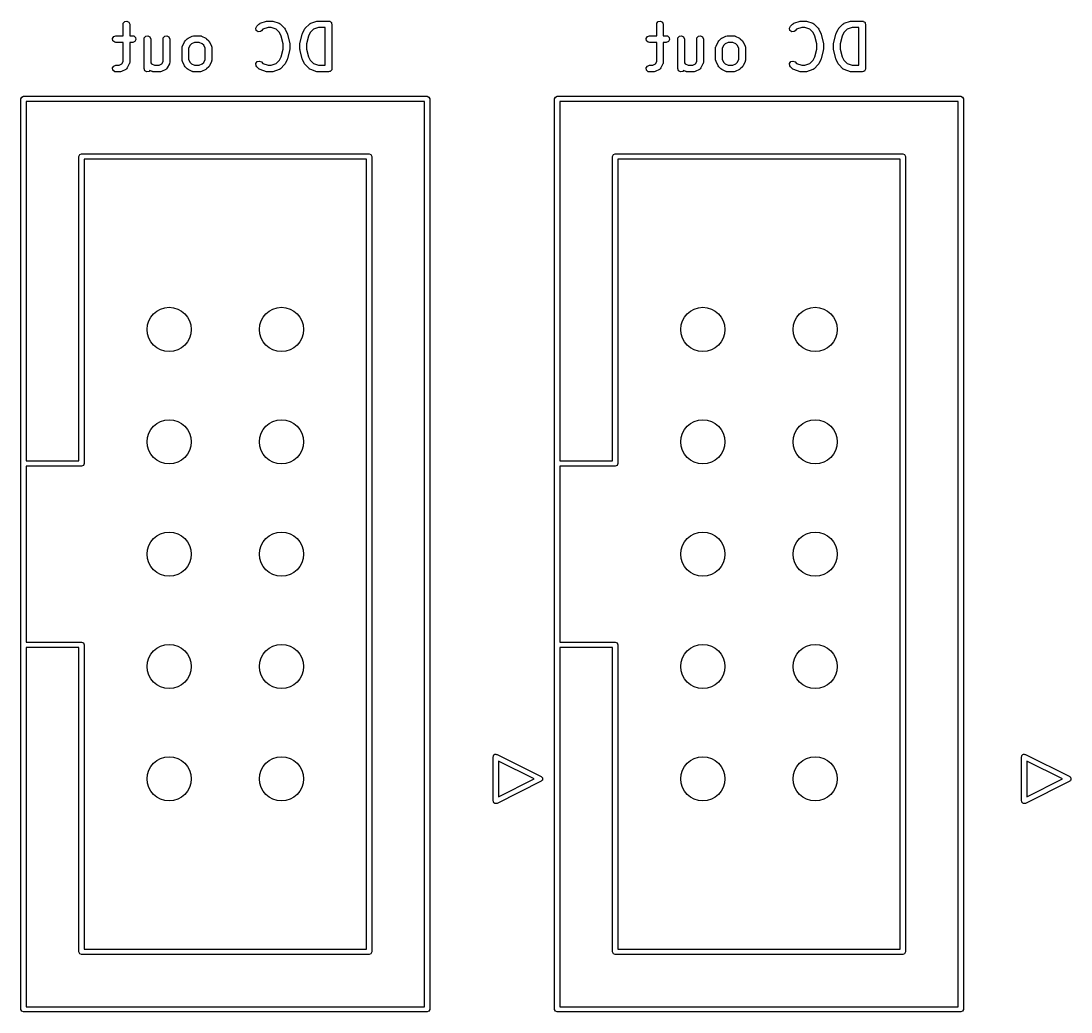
# Model space of a CAD drawing. Extents: x 65 to 231, y -134 to -59.
# Drawn here: x 177.62 to 201.36, y -82.74 to -60.34 of the extents above; entities that cross this region are included whole.
import ezdxf

# ---------------------------------------------------------------- set-up
doc = ezdxf.new("R2010")
doc.units = 0
doc.layers.add('BLACK', color=7, linetype='CONTINUOUS')

msp = doc.modelspace()

# ---------------------------------------------------------------- linework, layer by layer
at = {"layer": 'BLACK', "linetype": 'CONTINUOUS'}
for p, q in [((179.932, -60.4124), (179.936, -60.3867)), ((179.932, -60.6707), (179.932, -60.4124)), ((179.936, -60.3867), (179.969, -60.3474)), ((179.969, -60.3474), (180.02, -60.3385)), ((180.02, -60.3385), (180.064, -60.3642)), ((180.064, -60.3642), (180.082, -60.4124)), ((180.082, -60.4124), (180.082, -60.6707)), ((182.932, -60.5011), (182.954, -60.4546)), ((182.945, -60.5506), (182.932, -60.5011)), ((182.954, -60.4546), (183.001, -60.407)), ((183.001, -60.407), (183.023, -60.392)), ((183.023, -60.392), (183.027, -60.3916)), ((183.027, -60.3916), (183.031, -60.3888)), ((183.031, -60.3888), (183.174, -60.3412)), ((183.095, -60.5256), (183.06, -60.5607)), ((183.21, -60.4874), (183.095, -60.5256)), ((183.174, -60.3412), (183.196, -60.3379)), ((183.196, -60.3379), (183.197, -60.3374)), ((183.197, -60.3374), (183.293, -60.3374)), ((183.28, -60.4874), (183.21, -60.4874)), ((183.395, -60.5256), (183.28, -60.4874)), ((183.293, -60.3374), (183.315, -60.3413)), ((183.315, -60.3413), (183.316, -60.3412)), ((183.316, -60.3412), (183.459, -60.3888)), ((183.469, -60.5997), (183.395, -60.5256)), ((183.459, -60.3888), (183.482, -60.4013)), ((183.482, -60.4013), (183.484, -60.4051)), ((183.484, -60.4051), (183.489, -60.407)), ((183.489, -60.407), (183.584, -60.5022)), ((183.584, -60.5022), (183.597, -60.5206)), ((183.597, -60.5206), (183.598, -60.5217)), ((183.598, -60.5217), (183.645, -60.6169)), ((183.987, -60.6169), (184.035, -60.5217)), ((184.035, -60.5217), (184.048, -60.5037)), ((184.048, -60.5037), (184.049, -60.5022)), ((184.049, -60.5022), (184.144, -60.407)), ((184.144, -60.407), (184.166, -60.392)), ((184.238, -60.5256), (184.164, -60.5997)), ((184.166, -60.392), (184.17, -60.3916)), ((184.17, -60.3916), (184.174, -60.3888)), ((184.174, -60.3888), (184.317, -60.3412)), ((184.352, -60.4874), (184.238, -60.5256)), ((184.317, -60.3412), (184.339, -60.3379)), ((184.339, -60.3379), (184.34, -60.3374)), ((184.34, -60.3374), (184.578, -60.3374)), ((184.503, -60.4874), (184.352, -60.4874)), ((184.503, -61.3374), (184.503, -60.4874)), ((184.578, -60.3374), (184.588, -60.3391)), ((184.588, -60.3391), (184.591, -60.3385)), ((184.591, -60.3385), (184.594, -60.3402)), ((184.594, -60.3402), (184.604, -60.3419)), ((184.604, -60.3419), (184.619, -60.3544)), ((184.619, -60.3544), (184.636, -60.3642)), ((184.636, -60.3642), (184.638, -60.3705)), ((184.638, -60.3705), (184.643, -60.3749)), ((184.643, -60.3749), (184.647, -60.3941)), ((184.647, -60.3941), (184.653, -60.4124)), ((184.653, -60.4124), (184.653, -61.4124)), ((191.997, -60.4124), (192.001, -60.3867)), ((191.997, -60.6707), (191.997, -60.4124)), ((192.001, -60.3867), (192.034, -60.3474)), ((192.034, -60.3474), (192.085, -60.3385)), ((192.085, -60.3385), (192.129, -60.3642)), ((192.129, -60.3642), (192.147, -60.4124)), ((192.147, -60.4124), (192.147, -60.6707)), ((194.997, -60.5011), (195.019, -60.4546)), ((195.01, -60.5506), (194.997, -60.5011)), ((195.019, -60.4546), (195.066, -60.407)), ((195.066, -60.407), (195.088, -60.392)), ((195.088, -60.392), (195.092, -60.3916)), ((195.092, -60.3916), (195.096, -60.3888)), ((195.096, -60.3888), (195.239, -60.3412)), ((195.16, -60.5256), (195.125, -60.5607)), ((195.275, -60.4874), (195.16, -60.5256)), ((195.239, -60.3412), (195.261, -60.3379)), ((195.261, -60.3379), (195.262, -60.3374)), ((195.262, -60.3374), (195.358, -60.3374)), ((195.345, -60.4874), (195.275, -60.4874)), ((195.46, -60.5256), (195.345, -60.4874)), ((195.358, -60.3374), (195.38, -60.3413)), ((195.38, -60.3413), (195.381, -60.3412)), ((195.381, -60.3412), (195.524, -60.3888)), ((195.534, -60.5997), (195.46, -60.5256)), ((195.524, -60.3888), (195.547, -60.4013)), ((195.547, -60.4013), (195.549, -60.4051)), ((195.549, -60.4051), (195.554, -60.407)), ((195.554, -60.407), (195.649, -60.5022)), ((195.649, -60.5022), (195.662, -60.5206)), ((195.662, -60.5206), (195.663, -60.5217)), ((195.663, -60.5217), (195.71, -60.6169)), ((196.052, -60.6169), (196.1, -60.5217)), ((196.1, -60.5217), (196.113, -60.5037)), ((196.113, -60.5037), (196.114, -60.5022)), ((196.114, -60.5022), (196.209, -60.407)), ((196.209, -60.407), (196.231, -60.392)), ((196.303, -60.5256), (196.229, -60.5997)), ((196.231, -60.392), (196.235, -60.3916)), ((196.235, -60.3916), (196.239, -60.3888)), ((196.239, -60.3888), (196.382, -60.3412)), ((196.417, -60.4874), (196.303, -60.5256)), ((196.382, -60.3412), (196.404, -60.3379)), ((196.404, -60.3379), (196.405, -60.3374)), ((196.405, -60.3374), (196.643, -60.3374)), ((196.568, -60.4874), (196.417, -60.4874)), ((196.568, -61.3374), (196.568, -60.4874)), ((196.643, -60.3374), (196.653, -60.3391)), ((196.653, -60.3391), (196.656, -60.3385)), ((196.656, -60.3385), (196.659, -60.3402)), ((196.659, -60.3402), (196.669, -60.3419)), ((196.669, -60.3419), (196.684, -60.3544)), ((196.684, -60.3544), (196.701, -60.3642)), ((196.701, -60.3642), (196.703, -60.3705)), ((196.703, -60.3705), (196.708, -60.3749)), ((196.708, -60.3749), (196.712, -60.3941)), ((196.712, -60.3941), (196.718, -60.4124)), ((196.718, -60.4124), (196.718, -61.4124)), ((179.695, -60.7327), (179.721, -60.6883)), ((179.704, -60.7832), (179.695, -60.7327)), ((179.721, -60.6883), (179.769, -60.6707)), ((179.769, -60.6707), (179.932, -60.6707)), ((180.082, -60.6707), (180.15, -60.6707)), ((180.15, -60.6707), (180.175, -60.6752)), ((180.175, -60.6752), (180.215, -60.7082)), ((180.224, -60.7587), (180.198, -60.8032)), ((180.215, -60.7082), (180.224, -60.7587)), ((180.408, -60.7457), (180.413, -60.7201)), ((180.408, -61.4124), (180.408, -60.7457)), ((180.413, -60.7201), (180.446, -60.6808)), ((180.446, -60.6808), (180.496, -60.6719)), ((180.496, -60.6719), (180.541, -60.6975)), ((180.541, -60.6975), (180.558, -60.7457)), ((180.558, -60.7457), (180.558, -61.2861)), ((180.837, -60.7457), (180.841, -60.7201)), ((180.837, -61.2518), (180.837, -60.7457)), ((180.841, -60.7201), (180.874, -60.6808)), ((180.874, -60.6808), (180.925, -60.6719)), ((180.925, -60.6719), (180.969, -60.6975)), ((180.969, -60.6975), (180.987, -60.7457)), ((180.987, -60.7457), (180.987, -61.2695)), ((181.335, -60.7879), (181.382, -60.7403)), ((181.382, -60.7403), (181.401, -60.7274)), ((181.401, -60.7274), (181.402, -60.7263)), ((181.402, -60.7263), (181.497, -60.6786)), ((181.497, -60.6786), (181.522, -60.6712)), ((181.522, -60.6712), (181.526, -60.6722)), ((181.526, -60.6722), (181.531, -60.6707)), ((181.531, -60.6707), (181.674, -60.6707)), ((181.674, -60.6707), (181.699, -60.6752)), ((181.699, -60.6752), (181.703, -60.6781)), ((181.703, -60.6781), (181.707, -60.6786)), ((181.707, -60.6786), (181.802, -60.7263)), ((181.802, -60.7263), (181.82, -60.7396)), ((181.82, -60.7396), (181.822, -60.7403)), ((181.822, -60.7403), (181.869, -60.7879)), ((182.987, -60.5801), (182.945, -60.5506)), ((183.039, -60.5756), (182.987, -60.5801)), ((183.06, -60.5607), (183.039, -60.5756)), ((183.508, -60.6767), (183.469, -60.5997)), ((183.551, -60.8502), (183.508, -60.6767)), ((183.645, -60.6169), (183.649, -60.6293)), ((183.649, -60.6293), (183.651, -60.6323)), ((183.651, -60.6323), (183.699, -60.8228)), ((183.934, -60.8228), (183.982, -60.6323)), ((183.982, -60.6323), (183.987, -60.6205)), ((183.987, -60.6205), (183.987, -60.6169)), ((184.125, -60.6767), (184.082, -60.8502)), ((184.164, -60.5997), (184.125, -60.6767)), ((191.76, -60.7327), (191.786, -60.6883)), ((191.769, -60.7832), (191.76, -60.7327)), ((191.786, -60.6883), (191.834, -60.6707)), ((191.834, -60.6707), (191.997, -60.6707)), ((192.147, -60.6707), (192.215, -60.6707)), ((192.215, -60.6707), (192.24, -60.6752)), ((192.24, -60.6752), (192.28, -60.7082)), ((192.289, -60.7587), (192.263, -60.8032)), ((192.28, -60.7082), (192.289, -60.7587)), ((192.473, -60.7457), (192.478, -60.7201)), ((192.473, -61.4124), (192.473, -60.7457)), ((192.478, -60.7201), (192.511, -60.6808)), ((192.511, -60.6808), (192.561, -60.6719)), ((192.561, -60.6719), (192.606, -60.6975)), ((192.606, -60.6975), (192.623, -60.7457)), ((192.623, -60.7457), (192.623, -61.2861)), ((192.902, -60.7457), (192.906, -60.7201)), ((192.902, -61.2518), (192.902, -60.7457)), ((192.906, -60.7201), (192.939, -60.6808)), ((192.939, -60.6808), (192.99, -60.6719)), ((192.99, -60.6719), (193.034, -60.6975)), ((193.034, -60.6975), (193.052, -60.7457)), ((193.052, -60.7457), (193.052, -61.2695)), ((193.4, -60.7879), (193.447, -60.7403)), ((193.447, -60.7403), (193.466, -60.7274)), ((193.466, -60.7274), (193.467, -60.7263)), ((193.467, -60.7263), (193.562, -60.6786)), ((193.562, -60.6786), (193.587, -60.6712)), ((193.587, -60.6712), (193.591, -60.6722)), ((193.591, -60.6722), (193.596, -60.6707)), ((193.596, -60.6707), (193.739, -60.6707)), ((193.739, -60.6707), (193.764, -60.6752)), ((193.764, -60.6752), (193.768, -60.6781)), ((193.768, -60.6781), (193.772, -60.6786)), ((193.772, -60.6786), (193.867, -60.7263)), ((193.867, -60.7263), (193.885, -60.7396)), ((193.885, -60.7396), (193.887, -60.7403)), ((193.887, -60.7403), (193.934, -60.7879)), ((195.052, -60.5801), (195.01, -60.5506)), ((195.104, -60.5756), (195.052, -60.5801)), ((195.125, -60.5607), (195.104, -60.5756)), ((195.573, -60.6767), (195.534, -60.5997)), ((195.616, -60.8502), (195.573, -60.6767)), ((195.71, -60.6169), (195.714, -60.6293)), ((195.714, -60.6293), (195.716, -60.6323)), ((195.716, -60.6323), (195.764, -60.8228)), ((195.999, -60.8228), (196.047, -60.6323)), ((196.047, -60.6323), (196.052, -60.6205)), ((196.052, -60.6205), (196.052, -60.6169)), ((196.19, -60.6767), (196.147, -60.8502)), ((196.229, -60.5997), (196.19, -60.6767)), ((179.743, -60.8162), (179.704, -60.7832)), ((179.769, -60.8207), (179.743, -60.8162)), ((179.932, -60.8207), (179.769, -60.8207)), ((179.932, -61.2518), (179.932, -60.8207)), ((180.15, -60.8207), (180.082, -60.8207)), ((180.082, -60.8207), (180.082, -61.2695)), ((180.198, -60.8032), (180.15, -60.8207)), ((181.265, -60.9362), (181.27, -60.9105)), ((181.265, -61.2219), (181.265, -60.9362)), ((181.27, -60.9105), (181.273, -60.9071)), ((181.273, -60.9026), (181.321, -60.8074)), ((181.273, -60.9071), (181.273, -60.9026)), ((181.321, -60.8074), (181.334, -60.7894)), ((181.334, -60.7894), (181.335, -60.7879)), ((181.449, -60.8854), (181.415, -60.9539)), ((181.415, -60.9539), (181.415, -61.2042)), ((181.48, -60.855), (181.449, -60.8854)), ((181.548, -60.8207), (181.48, -60.855)), ((181.656, -60.8207), (181.548, -60.8207)), ((181.724, -60.855), (181.656, -60.8207)), ((181.755, -60.8854), (181.724, -60.855)), ((181.789, -60.9539), (181.755, -60.8854)), ((181.789, -61.2042), (181.789, -60.9539)), ((181.869, -60.7879), (181.882, -60.8063)), ((181.882, -60.8063), (181.884, -60.8074)), ((181.884, -60.8074), (181.931, -60.9026)), ((181.931, -60.9026), (181.939, -60.9276)), ((181.939, -60.9276), (181.938, -60.932)), ((181.938, -60.932), (181.939, -60.9362)), ((181.939, -60.9362), (181.939, -61.2219)), ((183.508, -61.1481), (183.551, -60.9746)), ((183.551, -60.9746), (183.551, -60.8502)), ((183.699, -61.002), (183.651, -61.1925)), ((183.701, -60.9838), (183.698, -60.9986)), ((183.698, -60.9986), (183.699, -61.002)), ((183.699, -60.8228), (183.7, -60.8377)), ((183.7, -60.8377), (183.701, -60.841)), ((183.701, -60.841), (183.701, -60.9838)), ((183.932, -60.841), (183.935, -60.8262)), ((183.932, -60.9838), (183.932, -60.841)), ((183.933, -60.9871), (183.932, -60.9838)), ((183.934, -61.002), (183.933, -60.9871)), ((183.935, -60.8262), (183.934, -60.8228)), ((183.982, -61.1925), (183.934, -61.002)), ((184.082, -60.8502), (184.082, -60.9746)), ((184.082, -60.9746), (184.125, -61.1481)), ((191.808, -60.8162), (191.769, -60.7832)), ((191.834, -60.8207), (191.808, -60.8162)), ((191.997, -60.8207), (191.834, -60.8207)), ((191.997, -61.2518), (191.997, -60.8207)), ((192.215, -60.8207), (192.147, -60.8207)), ((192.147, -60.8207), (192.147, -61.2695)), ((192.263, -60.8032), (192.215, -60.8207)), ((193.33, -60.9362), (193.335, -60.9105)), ((193.33, -61.2219), (193.33, -60.9362)), ((193.335, -60.9105), (193.338, -60.9071)), ((193.338, -60.9026), (193.386, -60.8074)), ((193.338, -60.9071), (193.338, -60.9026)), ((193.386, -60.8074), (193.399, -60.7894)), ((193.399, -60.7894), (193.4, -60.7879)), ((193.514, -60.8854), (193.48, -60.9539)), ((193.48, -60.9539), (193.48, -61.2042)), ((193.545, -60.855), (193.514, -60.8854)), ((193.613, -60.8207), (193.545, -60.855)), ((193.721, -60.8207), (193.613, -60.8207)), ((193.789, -60.855), (193.721, -60.8207)), ((193.82, -60.8854), (193.789, -60.855)), ((193.854, -60.9539), (193.82, -60.8854)), ((193.854, -61.2042), (193.854, -60.9539)), ((193.934, -60.7879), (193.947, -60.8063)), ((193.947, -60.8063), (193.949, -60.8074)), ((193.949, -60.8074), (193.996, -60.9026)), ((193.996, -60.9026), (194.004, -60.9276)), ((194.004, -60.9276), (194.003, -60.932)), ((194.003, -60.932), (194.004, -60.9362)), ((194.004, -60.9362), (194.004, -61.2219)), ((195.573, -61.1481), (195.616, -60.9746)), ((195.616, -60.9746), (195.616, -60.8502)), ((195.764, -61.002), (195.716, -61.1925)), ((195.766, -60.9838), (195.763, -60.9986)), ((195.763, -60.9986), (195.764, -61.002)), ((195.764, -60.8228), (195.765, -60.8377)), ((195.765, -60.8377), (195.766, -60.841)), ((195.766, -60.841), (195.766, -60.9838)), ((195.997, -60.841), (196, -60.8262)), ((195.997, -60.9838), (195.997, -60.841)), ((195.998, -60.9871), (195.997, -60.9838)), ((195.999, -61.002), (195.998, -60.9871)), ((196, -60.8262), (195.999, -60.8228)), ((196.047, -61.1925), (195.999, -61.002)), ((196.147, -60.8502), (196.147, -60.9746)), ((196.147, -60.9746), (196.19, -61.1481)), ((181.267, -61.2261), (181.265, -61.2219)), ((181.266, -61.2305), (181.267, -61.2261)), ((181.273, -61.2554), (181.266, -61.2305)), ((181.415, -61.2042), (181.449, -61.2727)), ((181.755, -61.2727), (181.789, -61.2042)), ((181.939, -61.2219), (181.935, -61.2476)), ((182.964, -61.2557), (183.013, -61.2424)), ((183.013, -61.2424), (183.06, -61.2641)), ((183.395, -61.2992), (183.469, -61.2251)), ((183.469, -61.2251), (183.508, -61.1481)), ((183.645, -61.2078), (183.598, -61.3031)), ((183.646, -61.2043), (183.645, -61.2078)), ((183.651, -61.1925), (183.646, -61.2043)), ((183.984, -61.1954), (183.982, -61.1925)), ((183.987, -61.2078), (183.984, -61.1954)), ((184.035, -61.3031), (183.987, -61.2078)), ((184.125, -61.1481), (184.164, -61.2251)), ((184.164, -61.2251), (184.238, -61.2992)), ((193.332, -61.2261), (193.33, -61.2219)), ((193.331, -61.2305), (193.332, -61.2261)), ((193.338, -61.2554), (193.331, -61.2305)), ((193.48, -61.2042), (193.514, -61.2727)), ((193.82, -61.2727), (193.854, -61.2042)), ((194.004, -61.2219), (194, -61.2476)), ((195.029, -61.2557), (195.078, -61.2424)), ((195.078, -61.2424), (195.125, -61.2641)), ((195.46, -61.2992), (195.534, -61.2251)), ((195.534, -61.2251), (195.573, -61.1481)), ((195.71, -61.2078), (195.663, -61.3031)), ((195.711, -61.2043), (195.71, -61.2078)), ((195.716, -61.1925), (195.711, -61.2043)), ((196.049, -61.1954), (196.047, -61.1925)), ((196.052, -61.2078), (196.049, -61.1954)), ((196.1, -61.3031), (196.052, -61.2078)), ((196.19, -61.1481), (196.229, -61.2251)), ((196.229, -61.2251), (196.303, -61.2992)), ((179.695, -61.3994), (179.721, -61.3549)), ((179.704, -61.4499), (179.695, -61.3994)), ((179.743, -61.4829), (179.704, -61.4499)), ((179.721, -61.3549), (179.769, -61.3374)), ((179.769, -61.4874), (179.743, -61.4829)), ((179.769, -61.3374), (179.846, -61.3374)), ((179.846, -61.3374), (179.903, -61.3089)), ((179.898, -61.4795), (179.873, -61.4869)), ((179.993, -61.4318), (179.898, -61.4795)), ((179.903, -61.3089), (179.932, -61.2518)), ((180.001, -61.4237), (179.993, -61.4318)), ((180.011, -61.4192), (180.001, -61.4237)), ((180.026, -61.3983), (180.011, -61.4192)), ((180.074, -61.3031), (180.026, -61.3983)), ((180.077, -61.2952), (180.074, -61.2986)), ((180.074, -61.2986), (180.074, -61.3031)), ((180.082, -61.2695), (180.077, -61.2952)), ((180.426, -61.4606), (180.408, -61.4124)), ((180.47, -61.4862), (180.426, -61.4606)), ((180.521, -61.4773), (180.47, -61.4862)), ((180.541, -61.4535), (180.521, -61.4773)), ((180.592, -61.4795), (180.541, -61.4535)), ((180.558, -61.2861), (180.575, -61.3031)), ((180.575, -61.3031), (180.644, -61.3374)), ((180.597, -61.48), (180.592, -61.4795)), ((180.6, -61.4829), (180.597, -61.48)), ((180.626, -61.4874), (180.6, -61.4829)), ((180.644, -61.3374), (180.751, -61.3374)), ((180.751, -61.3374), (180.808, -61.3089)), ((180.802, -61.4795), (180.777, -61.4869)), ((180.898, -61.4318), (180.802, -61.4795)), ((180.808, -61.3089), (180.837, -61.2518)), ((180.905, -61.4237), (180.898, -61.4318)), ((180.916, -61.4192), (180.905, -61.4237)), ((180.931, -61.3983), (180.916, -61.4192)), ((180.979, -61.3031), (180.931, -61.3983)), ((180.982, -61.2952), (180.979, -61.2986)), ((180.979, -61.2986), (180.979, -61.3031)), ((180.987, -61.2695), (180.982, -61.2952)), ((181.321, -61.3507), (181.273, -61.2554)), ((181.322, -61.3518), (181.321, -61.3507)), ((181.335, -61.3702), (181.322, -61.3518)), ((181.382, -61.4178), (181.335, -61.3702)), ((181.384, -61.4185), (181.382, -61.4178)), ((181.402, -61.4318), (181.384, -61.4185)), ((181.497, -61.4795), (181.402, -61.4318)), ((181.449, -61.2727), (181.48, -61.3031)), ((181.48, -61.3031), (181.548, -61.3374)), ((181.502, -61.48), (181.497, -61.4795)), ((181.505, -61.4829), (181.502, -61.48)), ((181.531, -61.4874), (181.505, -61.4829)), ((181.548, -61.3374), (181.656, -61.3374)), ((181.656, -61.3374), (181.724, -61.3031)), ((181.707, -61.4795), (181.682, -61.4869)), ((181.802, -61.4318), (181.707, -61.4795)), ((181.724, -61.3031), (181.755, -61.2727)), ((181.803, -61.4307), (181.802, -61.4318)), ((181.822, -61.4178), (181.803, -61.4307)), ((181.869, -61.3702), (181.822, -61.4178)), ((181.87, -61.3687), (181.869, -61.3702)), ((181.884, -61.3507), (181.87, -61.3687)), ((181.931, -61.2554), (181.884, -61.3507)), ((181.932, -61.251), (181.931, -61.2554)), ((181.935, -61.2476), (181.932, -61.251)), ((182.934, -61.2977), (182.964, -61.2557)), ((182.939, -61.3488), (182.934, -61.2977)), ((182.954, -61.3702), (182.939, -61.3488)), ((183.001, -61.4178), (182.954, -61.3702)), ((183.006, -61.4197), (183.001, -61.4178)), ((183.008, -61.4235), (183.006, -61.4197)), ((183.031, -61.4359), (183.008, -61.4235)), ((183.174, -61.4835), (183.031, -61.4359)), ((183.06, -61.2641), (183.095, -61.2992)), ((183.095, -61.2992), (183.21, -61.3374)), ((183.175, -61.4835), (183.174, -61.4835)), ((183.197, -61.4874), (183.175, -61.4835)), ((183.21, -61.3374), (183.28, -61.3374)), ((183.28, -61.3374), (183.395, -61.2992)), ((183.316, -61.4835), (183.294, -61.4868)), ((183.459, -61.4359), (183.316, -61.4835)), ((183.463, -61.4331), (183.459, -61.4359)), ((183.467, -61.4327), (183.463, -61.4331)), ((183.489, -61.4178), (183.467, -61.4327)), ((183.584, -61.3226), (183.489, -61.4178)), ((183.598, -61.3031), (183.584, -61.3211)), ((183.584, -61.3211), (183.584, -61.3226)), ((184.036, -61.3042), (184.035, -61.3031)), ((184.049, -61.3226), (184.036, -61.3042)), ((184.144, -61.4178), (184.049, -61.3226)), ((184.148, -61.4197), (184.144, -61.4178)), ((184.151, -61.4235), (184.148, -61.4197)), ((184.174, -61.4359), (184.151, -61.4235)), ((184.317, -61.4835), (184.174, -61.4359)), ((184.238, -61.2992), (184.352, -61.3374)), ((184.318, -61.4835), (184.317, -61.4835)), ((184.34, -61.4874), (184.318, -61.4835)), ((184.352, -61.3374), (184.503, -61.3374)), ((184.597, -61.4807), (184.578, -61.4874)), ((184.616, -61.4773), (184.597, -61.4807)), ((184.62, -61.4721), (184.616, -61.4773)), ((184.627, -61.4698), (184.62, -61.4721)), ((184.636, -61.453), (184.627, -61.4698)), ((184.649, -61.438), (184.636, -61.453)), ((184.651, -61.4283), (184.649, -61.438)), ((184.652, -61.4254), (184.651, -61.4283)), ((184.653, -61.4124), (184.652, -61.4221)), ((184.652, -61.4221), (184.652, -61.4254)), ((191.76, -61.3994), (191.786, -61.3549)), ((191.769, -61.4499), (191.76, -61.3994)), ((191.808, -61.4829), (191.769, -61.4499)), ((191.786, -61.3549), (191.834, -61.3374)), ((191.834, -61.4874), (191.808, -61.4829)), ((191.834, -61.3374), (191.911, -61.3374)), ((191.911, -61.3374), (191.968, -61.3089)), ((191.963, -61.4795), (191.938, -61.4869)), ((192.058, -61.4318), (191.963, -61.4795)), ((191.968, -61.3089), (191.997, -61.2518)), ((192.066, -61.4237), (192.058, -61.4318)), ((192.076, -61.4192), (192.066, -61.4237)), ((192.091, -61.3983), (192.076, -61.4192)), ((192.139, -61.3031), (192.091, -61.3983)), ((192.142, -61.2952), (192.139, -61.2986)), ((192.139, -61.2986), (192.139, -61.3031)), ((192.147, -61.2695), (192.142, -61.2952)), ((192.491, -61.4606), (192.473, -61.4124)), ((192.535, -61.4862), (192.491, -61.4606)), ((192.586, -61.4773), (192.535, -61.4862)), ((192.606, -61.4535), (192.586, -61.4773)), ((192.657, -61.4795), (192.606, -61.4535)), ((192.623, -61.2861), (192.64, -61.3031)), ((192.64, -61.3031), (192.709, -61.3374)), ((192.662, -61.48), (192.657, -61.4795)), ((192.665, -61.4829), (192.662, -61.48)), ((192.691, -61.4874), (192.665, -61.4829)), ((192.709, -61.3374), (192.816, -61.3374)), ((192.816, -61.3374), (192.873, -61.3089)), ((192.867, -61.4795), (192.842, -61.4869)), ((192.963, -61.4318), (192.867, -61.4795)), ((192.873, -61.3089), (192.902, -61.2518)), ((192.97, -61.4237), (192.963, -61.4318)), ((192.981, -61.4192), (192.97, -61.4237)), ((192.996, -61.3983), (192.981, -61.4192)), ((193.044, -61.3031), (192.996, -61.3983)), ((193.047, -61.2952), (193.044, -61.2986)), ((193.044, -61.2986), (193.044, -61.3031)), ((193.052, -61.2695), (193.047, -61.2952)), ((193.386, -61.3507), (193.338, -61.2554)), ((193.387, -61.3518), (193.386, -61.3507)), ((193.4, -61.3702), (193.387, -61.3518)), ((193.447, -61.4178), (193.4, -61.3702)), ((193.449, -61.4185), (193.447, -61.4178)), ((193.467, -61.4318), (193.449, -61.4185)), ((193.562, -61.4795), (193.467, -61.4318)), ((193.514, -61.2727), (193.545, -61.3031)), ((193.545, -61.3031), (193.613, -61.3374)), ((193.567, -61.48), (193.562, -61.4795)), ((193.57, -61.4829), (193.567, -61.48)), ((193.596, -61.4874), (193.57, -61.4829)), ((193.613, -61.3374), (193.721, -61.3374)), ((193.721, -61.3374), (193.789, -61.3031)), ((193.772, -61.4795), (193.747, -61.4869)), ((193.867, -61.4318), (193.772, -61.4795)), ((193.789, -61.3031), (193.82, -61.2727)), ((193.868, -61.4307), (193.867, -61.4318)), ((193.887, -61.4178), (193.868, -61.4307)), ((193.934, -61.3702), (193.887, -61.4178)), ((193.935, -61.3687), (193.934, -61.3702)), ((193.949, -61.3507), (193.935, -61.3687)), ((193.996, -61.2554), (193.949, -61.3507)), ((193.997, -61.251), (193.996, -61.2554)), ((194, -61.2476), (193.997, -61.251)), ((194.999, -61.2977), (195.029, -61.2557)), ((195.004, -61.3488), (194.999, -61.2977)), ((195.019, -61.3702), (195.004, -61.3488)), ((195.066, -61.4178), (195.019, -61.3702)), ((195.071, -61.4197), (195.066, -61.4178)), ((195.073, -61.4235), (195.071, -61.4197)), ((195.096, -61.4359), (195.073, -61.4235)), ((195.239, -61.4835), (195.096, -61.4359)), ((195.125, -61.2641), (195.16, -61.2992)), ((195.16, -61.2992), (195.275, -61.3374)), ((195.24, -61.4835), (195.239, -61.4835)), ((195.262, -61.4874), (195.24, -61.4835)), ((195.275, -61.3374), (195.345, -61.3374)), ((195.345, -61.3374), (195.46, -61.2992)), ((195.381, -61.4835), (195.359, -61.4868)), ((195.524, -61.4359), (195.381, -61.4835)), ((195.528, -61.4331), (195.524, -61.4359)), ((195.532, -61.4327), (195.528, -61.4331)), ((195.554, -61.4178), (195.532, -61.4327)), ((195.649, -61.3226), (195.554, -61.4178)), ((195.663, -61.3031), (195.649, -61.3211)), ((195.649, -61.3211), (195.649, -61.3226)), ((196.101, -61.3042), (196.1, -61.3031)), ((196.114, -61.3226), (196.101, -61.3042)), ((196.209, -61.4178), (196.114, -61.3226)), ((196.213, -61.4197), (196.209, -61.4178)), ((196.216, -61.4235), (196.213, -61.4197)), ((196.239, -61.4359), (196.216, -61.4235)), ((196.382, -61.4835), (196.239, -61.4359)), ((196.303, -61.2992), (196.417, -61.3374)), ((196.383, -61.4835), (196.382, -61.4835)), ((196.405, -61.4874), (196.383, -61.4835)), ((196.417, -61.3374), (196.568, -61.3374)), ((196.662, -61.4807), (196.643, -61.4874)), ((196.681, -61.4773), (196.662, -61.4807)), ((196.685, -61.4721), (196.681, -61.4773)), ((196.692, -61.4698), (196.685, -61.4721)), ((196.701, -61.453), (196.692, -61.4698)), ((196.714, -61.438), (196.701, -61.453)), ((196.716, -61.4283), (196.714, -61.438)), ((196.717, -61.4254), (196.716, -61.4283)), ((196.718, -61.4124), (196.717, -61.4221)), ((196.717, -61.4221), (196.717, -61.4254)), ((179.864, -61.4874), (179.769, -61.4874)), ((179.868, -61.4858), (179.864, -61.4874)), ((179.873, -61.4869), (179.868, -61.4858)), ((180.769, -61.4874), (180.626, -61.4874)), ((180.773, -61.4858), (180.769, -61.4874)), ((180.777, -61.4869), (180.773, -61.4858)), ((181.674, -61.4874), (181.531, -61.4874)), ((181.678, -61.4858), (181.674, -61.4874)), ((181.682, -61.4869), (181.678, -61.4858)), ((183.293, -61.4874), (183.197, -61.4874)), ((183.294, -61.4868), (183.293, -61.4874)), ((184.578, -61.4874), (184.34, -61.4874)), ((191.929, -61.4874), (191.834, -61.4874)), ((191.933, -61.4858), (191.929, -61.4874)), ((191.938, -61.4869), (191.933, -61.4858)), ((192.834, -61.4874), (192.691, -61.4874)), ((192.838, -61.4858), (192.834, -61.4874)), ((192.842, -61.4869), (192.838, -61.4858)), ((193.739, -61.4874), (193.596, -61.4874)), ((193.743, -61.4858), (193.739, -61.4874)), ((193.747, -61.4869), (193.743, -61.4858)), ((195.358, -61.4874), (195.262, -61.4874)), ((195.359, -61.4868), (195.358, -61.4874)), ((196.643, -61.4874), (196.405, -61.4874)), ((177.625, -62.1), (177.643, -62.0576)), ((177.625, -82.68), (177.625, -62.1)), ((177.643, -62.0576), (177.685, -62.04)), ((177.685, -62.04), (186.805, -62.04)), ((186.745, -62.16), (177.745, -62.16)), ((177.745, -62.16), (177.745, -70.28)), ((186.745, -82.62), (186.745, -62.16)), ((186.805, -62.04), (186.847, -62.0576)), ((186.847, -62.0576), (186.865, -62.1)), ((186.865, -62.1), (186.865, -82.68)), ((189.69, -62.1), (189.708, -62.0576)), ((189.69, -82.68), (189.69, -62.1)), ((189.708, -62.0576), (189.75, -62.04)), ((189.75, -62.04), (198.87, -62.04)), ((198.81, -62.16), (189.81, -62.16)), ((189.81, -62.16), (189.81, -70.28)), ((198.81, -82.62), (198.81, -62.16)), ((198.87, -62.04), (198.912, -62.0576)), ((198.912, -62.0576), (198.93, -62.1)), ((198.93, -62.1), (198.93, -82.68)), ((178.935, -63.4), (178.953, -63.3576)), ((178.953, -63.3576), (178.995, -63.34)), ((178.995, -63.34), (185.495, -63.34)), ((185.495, -63.34), (185.537, -63.3576)), ((185.537, -63.3576), (185.555, -63.4)), ((191, -63.4), (191.018, -63.3576)), ((191.018, -63.3576), (191.06, -63.34)), ((191.06, -63.34), (197.56, -63.34)), ((197.56, -63.34), (197.602, -63.3576)), ((197.602, -63.3576), (197.62, -63.4)), ((178.935, -70.28), (178.935, -63.4)), ((185.435, -63.46), (179.055, -63.46)), ((179.055, -63.46), (179.055, -70.34)), ((185.435, -81.32), (185.435, -63.46)), ((185.555, -63.4), (185.555, -81.38)), ((191, -70.28), (191, -63.4)), ((197.5, -63.46), (191.12, -63.46)), ((191.12, -63.46), (191.12, -70.34)), ((197.5, -81.32), (197.5, -63.46)), ((197.62, -63.4), (197.62, -81.38)), ((177.745, -70.28), (178.935, -70.28)), ((178.995, -70.4), (177.745, -70.4)), ((177.745, -70.4), (177.745, -74.38)), ((179.037, -70.3824), (178.995, -70.4)), ((179.055, -70.34), (179.037, -70.3824)), ((189.81, -70.28), (191, -70.28)), ((191.06, -70.4), (189.81, -70.4)), ((189.81, -70.4), (189.81, -74.38)), ((191.102, -70.3824), (191.06, -70.4)), ((191.12, -70.34), (191.102, -70.3824)), ((177.745, -74.38), (178.995, -74.38)), ((178.935, -74.5), (177.745, -74.5)), ((177.745, -74.5), (177.745, -82.62)), ((178.935, -81.38), (178.935, -74.5)), ((178.995, -74.38), (179.037, -74.3976)), ((179.037, -74.3976), (179.055, -74.44)), ((179.055, -74.44), (179.055, -81.32)), ((189.81, -74.38), (191.06, -74.38)), ((191, -74.5), (189.81, -74.5)), ((189.81, -74.5), (189.81, -82.62)), ((191, -81.38), (191, -74.5)), ((191.06, -74.38), (191.102, -74.3976)), ((191.102, -74.3976), (191.12, -74.44)), ((191.12, -74.44), (191.12, -81.32)), ((188.33, -76.9222), (188.341, -76.9131)), ((188.341, -76.9131), (188.351, -76.9138)), ((188.351, -76.9138), (188.36, -76.91)), ((188.36, -76.91), (188.373, -76.9153)), ((200.278, -76.9222), (200.289, -76.9131)), ((200.289, -76.9131), (200.298, -76.9138)), ((200.298, -76.9138), (200.308, -76.91)), ((200.308, -76.91), (200.32, -76.9153)), ((188.3, -76.97), (188.305, -76.9571)), ((188.3, -77.97), (188.3, -76.97)), ((188.305, -76.9571), (188.306, -76.9432)), ((188.306, -76.9432), (188.314, -76.9367)), ((188.314, -76.9367), (188.318, -76.9276)), ((188.318, -76.9276), (188.33, -76.9222)), ((188.373, -76.9153), (188.387, -76.9163)), ((188.387, -76.9163), (189.387, -77.4163)), ((189.226, -77.47), (188.42, -77.0671)), ((188.42, -77.0671), (188.42, -77.8729)), ((200.248, -76.97), (200.253, -76.9571)), ((200.248, -77.97), (200.248, -76.97)), ((200.253, -76.9571), (200.254, -76.9432)), ((200.254, -76.9432), (200.261, -76.9367)), ((200.261, -76.9367), (200.265, -76.9276)), ((200.265, -76.9276), (200.278, -76.9222)), ((200.32, -76.9153), (200.334, -76.9163)), ((200.334, -76.9163), (201.334, -77.4163)), ((201.173, -77.47), (200.367, -77.0671)), ((200.367, -77.0671), (200.367, -77.8729)), ((189.387, -77.5237), (188.387, -78.0237)), ((188.42, -77.8729), (189.226, -77.47)), ((189.387, -77.4163), (189.399, -77.4307)), ((189.399, -77.5093), (189.387, -77.5237)), ((189.399, -77.4307), (189.414, -77.4432)), ((189.414, -77.4968), (189.399, -77.5093)), ((189.414, -77.4432), (189.414, -77.4476)), ((189.414, -77.4476), (189.417, -77.451)), ((189.417, -77.489), (189.414, -77.4924)), ((189.414, -77.4924), (189.414, -77.4968)), ((189.417, -77.451), (189.416, -77.47)), ((189.416, -77.47), (189.417, -77.489)), ((201.334, -77.5237), (200.334, -78.0237)), ((200.367, -77.8729), (201.173, -77.47)), ((201.334, -77.4163), (201.347, -77.4307)), ((201.347, -77.5093), (201.334, -77.5237)), ((201.347, -77.4307), (201.361, -77.4432)), ((201.361, -77.4968), (201.347, -77.5093)), ((201.361, -77.4432), (201.361, -77.4476)), ((201.361, -77.4476), (201.364, -77.451)), ((201.364, -77.489), (201.361, -77.4924)), ((201.361, -77.4924), (201.361, -77.4968)), ((201.364, -77.451), (201.363, -77.47)), ((201.363, -77.47), (201.364, -77.489)), ((188.305, -77.9829), (188.3, -77.97)), ((188.306, -77.9968), (188.305, -77.9829)), ((188.314, -78.0033), (188.306, -77.9968)), ((188.318, -78.0124), (188.314, -78.0033)), ((188.33, -78.0178), (188.318, -78.0124)), ((188.341, -78.0269), (188.33, -78.0178)), ((188.351, -78.0262), (188.341, -78.0269)), ((188.36, -78.03), (188.351, -78.0262)), ((188.373, -78.0247), (188.36, -78.03)), ((188.387, -78.0237), (188.373, -78.0247)), ((200.253, -77.9829), (200.248, -77.97)), ((200.254, -77.9968), (200.253, -77.9829)), ((200.261, -78.0033), (200.254, -77.9968)), ((200.265, -78.0124), (200.261, -78.0033)), ((200.278, -78.0178), (200.265, -78.0124)), ((200.289, -78.0269), (200.278, -78.0178)), ((200.298, -78.0262), (200.289, -78.0269)), ((200.308, -78.03), (200.298, -78.0262)), ((200.32, -78.0247), (200.308, -78.03)), ((200.334, -78.0237), (200.32, -78.0247)), ((178.953, -81.4224), (178.935, -81.38)), ((178.995, -81.44), (178.953, -81.4224)), ((179.055, -81.32), (185.435, -81.32)), ((185.537, -81.4224), (185.495, -81.44)), ((185.555, -81.38), (185.537, -81.4224)), ((191.018, -81.4224), (191, -81.38)), ((191.06, -81.44), (191.018, -81.4224)), ((191.12, -81.32), (197.5, -81.32)), ((197.602, -81.4224), (197.56, -81.44)), ((197.62, -81.38), (197.602, -81.4224)), ((185.495, -81.44), (178.995, -81.44)), ((197.56, -81.44), (191.06, -81.44)), ((177.643, -82.7224), (177.625, -82.68)), ((177.685, -82.74), (177.643, -82.7224)), ((186.805, -82.74), (177.685, -82.74)), ((177.745, -82.62), (186.745, -82.62)), ((186.847, -82.7224), (186.805, -82.74)), ((186.865, -82.68), (186.847, -82.7224)), ((189.708, -82.7224), (189.69, -82.68)), ((189.75, -82.74), (189.708, -82.7224)), ((198.87, -82.74), (189.75, -82.74)), ((189.81, -82.62), (198.81, -82.62)), ((198.912, -82.7224), (198.87, -82.74)), ((198.93, -82.68), (198.912, -82.7224))]:
    msp.add_line(p, q, dxfattribs=at)
at = {"layer": 'BLACK'}
for centre in [(180.975, -67.31), (183.515, -67.31), (193.04, -67.31), (195.58, -67.31), (180.975, -69.85), (183.515, -69.85), (193.04, -69.85), (195.58, -69.85), (180.975, -72.39), (183.515, -72.39), (193.04, -72.39), (195.58, -72.39), (180.975, -74.93), (183.515, -74.93), (193.04, -74.93), (195.58, -74.93), (180.975, -77.47), (183.515, -77.47), (193.04, -77.47), (195.58, -77.47)]:
    msp.add_circle(centre, 0.5, dxfattribs=at)

doc.saveas('drawing.dxf')
